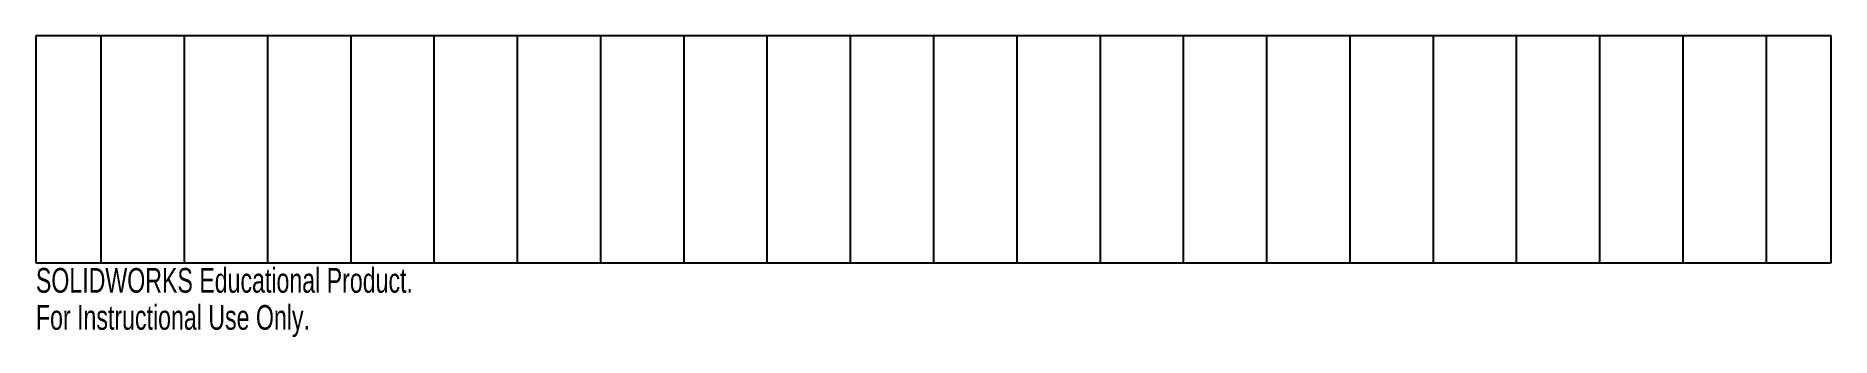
# Model space of a CAD drawing. Header units: inches. Extents: x -6.9 to 6.9, y -1.4 to 0.9.
import ezdxf

# ---------------------------------------------------------------- set-up
doc = ezdxf.new("R2010")
doc.units = ezdxf.units.IN
doc.header["$MEASUREMENT"] = 0
doc.styles.add('SLDTEXTSTYLE0', font='TXT', dxfattribs={"width": 0.7})

msp = doc.modelspace()

# ---------------------------------------------------------------- linework, layer by layer
at = {"color": 7, "linetype": 'Continuous', "lineweight": 25}
for p, q in [((-6.90633, 0.875), (-6.90633, -0.875)), ((6.90633, 0.875), (-6.90633, 0.875)), ((6.90633, -0.875), (6.90633, 0.875)), ((-6.90633, -0.875), (6.90633, -0.875))]:
    msp.add_line(p, q, dxfattribs=at)
at = {"color": 7, "linetype": 'Continuous'}
for p, q in [((-6.40633, 0.875), (-6.40633, -0.875)), ((-5.765697, 0.875), (-5.765697, -0.875)), ((-5.125064, 0.875), (-5.125064, -0.875)), ((-4.484431, 0.875), (-4.484431, -0.875)), ((-3.843798, 0.875), (-3.843798, -0.875)), ((-3.203165, 0.875), (-3.203165, -0.875)), ((-2.562532, 0.875), (-2.562532, -0.875)), ((-1.921899, 0.875), (-1.921899, -0.875)), ((-1.281266, 0.875), (-1.281266, -0.875)), ((-0.640633, 0.875), (-0.640633, -0.875)), ((0, 0.875), (0, -0.875)), ((0.640633, 0.875), (0.640633, -0.875)), ((1.281266, 0.875), (1.281266, -0.875)), ((1.921899, 0.875), (1.921899, -0.875)), ((2.562532, 0.875), (2.562532, -0.875)), ((3.203165, 0.875), (3.203165, -0.875)), ((3.843798, 0.875), (3.843798, -0.875)), ((4.484431, 0.875), (4.484431, -0.875)), ((5.125064, 0.875), (5.125064, -0.875)), ((5.765697, 0.875), (5.765697, -0.875)), ((6.40633, 0.875), (6.40633, -0.875))]:
    msp.add_line(p, q, dxfattribs=at)

# ---------------------------------------------------------------- texts
at = {"color": 7, "linetype": 'Continuous', "char_height": 0.1903, "attachment_point": 1, "style": 'SLDTEXTSTYLE0'}
for s, insert in [('SOLIDWORKS Educational Product.', (-6.90633, -0.91514)), ('For Instructional Use Only.', (-6.90633, -1.20059))]:
    msp.add_mtext(s, dxfattribs=dict(at, insert=insert))

doc.saveas('drawing.dxf')
